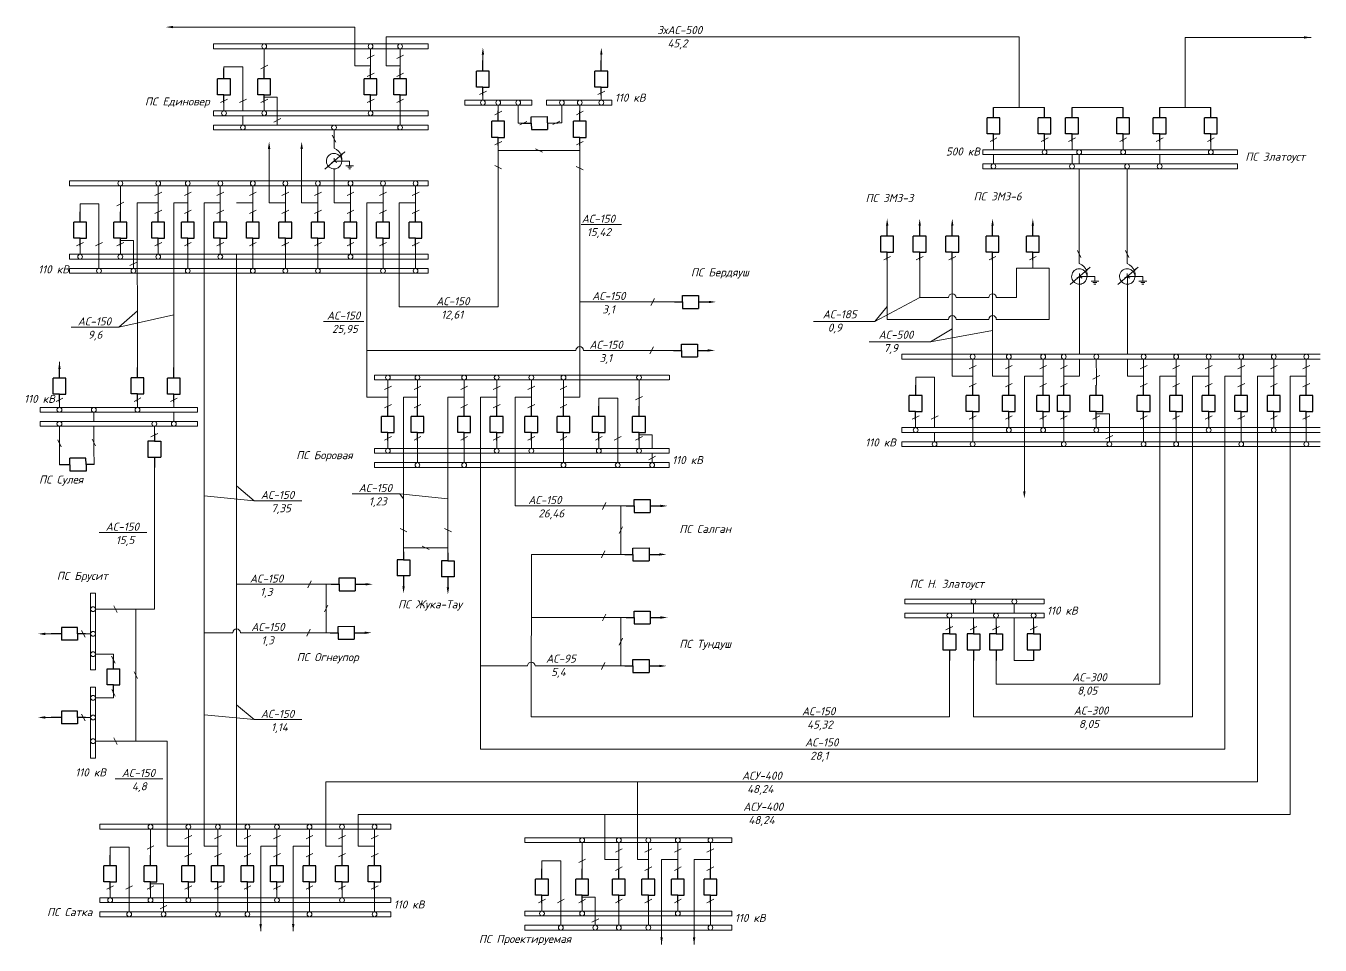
# Model space of a CAD drawing. Header units: millimetres. Extents: x 261 to 2717, y -1617 to -131.
# Drawn here: x 261 to 1070, y -1602 to -1028 of the extents above; entities that cross this region are included whole.
import ezdxf

# ---------------------------------------------------------------- set-up
doc = ezdxf.new("R2010")
doc.units = ezdxf.units.MM
doc.layers.add('СХЕМА1', color=7, linetype='Continuous')
for name, color, linetype, lineweight in [('текст', 6, 'Continuous', 30), ('тонкая', 7, 'Continuous', 20), ('штриховка', 2, 'Continuous', 20)]:
    doc.layers.add(name, color=color, linetype=linetype, lineweight=lineweight)
doc.styles.add('ГОСТ', font='isocpeui.ttf')

# ---------------------------------------------------------------- blocks, each defined once
blk = doc.blocks.new('Выключатель')
for p, q in [((0, 10), (0, 16.5)), ((-4, 0), (-4, 10)), ((-4, 10), (4, 10)), ((4, 0), (4, 10)), ((0, 0), (-4, 0)), ((0, 0), (4, 0)), ((0, -5), (0, 0))]:
    blk.add_line(p, q)

msp = doc.modelspace()

# ---------------------------------------------------------------- linework, layer by layer
at = {"lineweight": 15}
for p, q in [((467.01, -1028.42), (353.46, -1028.42)), ((467.01, -1052.61), (467.01, -1028.42)), ((486.48, -1052.61), (486.48, -1034.61)), ((486.48, -1034.61), (881.78, -1034.61)), ((881.78, -1078.55), (881.78, -1034.61)), ((512.83, -1041.95), (512.83, -1038.95)), ((985.62, -1078.55), (985.62, -1034.9)), ((985.62, -1034.9), (1064.19, -1034.9)), ((512.83, -1083.75), (512.83, -1080.75)), ((865.81, -1078.55), (897.76, -1078.55)), ((914.89, -1078.55), (946.84, -1078.55)), ((969.64, -1078.55), (1001.59, -1078.55)), ((512.83, -1092.59), (512.83, -1089.59)), ((453.97, -1095.21), (453.98, -1096.95)), ((556.51, -1203.1), (556.51, -1105.52)), ((556.51, -1105.52), (607.43, -1105.52)), ((607.43, -1159.06), (607.43, -1106.16)), ((452.34, -1113.1), (454.01, -1112.1)), ((454.01, -1112.1), (454, -1110.19)), ((454.01, -1112.13), (463.69, -1112.08)), ((454.01, -1112.1), (455.7, -1113.09)), ((461.29, -1114.99), (466.13, -1114.97)), ((463.69, -1112.08), (463.71, -1114.98)), ((462.5, -1115.95), (464.92, -1115.94)), ((463.11, -1116.92), (464.32, -1116.91)), ((607.43, -1259.44), (607.43, -1131.36)), ((608.33, -1151.8), (633.48, -1151.8)), ((880.25, -1197.4), (880.25, -1179.02)), ((880.25, -1179.02), (900.57, -1179.02)), ((900.57, -1210.95), (900.57, -1179.02)), ((919.42, -1174.32), (919.43, -1176.07)), ((949.36, -1174.32), (949.37, -1176.07)), ((917.8, -1185.15), (919.47, -1184.14)), ((919.47, -1184.14), (919.46, -1182.24)), ((919.47, -1184.17), (929.15, -1184.12)), ((919.47, -1184.14), (921.15, -1185.13)), ((919.52, -1184.17), (919.52, -1232.75)), ((926.74, -1187.04), (931.58, -1187.01)), ((927.96, -1188), (930.38, -1187.99)), ((929.15, -1184.12), (929.16, -1187.03)), ((947.74, -1185.15), (949.41, -1184.14)), ((949.41, -1184.14), (949.4, -1182.24)), ((949.41, -1184.17), (959.09, -1184.12)), ((949.41, -1184.14), (951.09, -1185.13)), ((949.46, -1184.17), (949.46, -1232.75)), ((956.69, -1187.04), (961.53, -1187.01)), ((957.9, -1188), (960.32, -1187.99)), ((959.09, -1184.12), (959.11, -1187.03)), ((928.57, -1188.97), (929.78, -1188.96)), ((958.51, -1188.97), (959.72, -1188.96)), ((494.71, -1203.1), (556.51, -1203.1)), ((607.43, -1200.1), (663.33, -1200.1)), ((791.7, -1212.24), (819.76, -1197.4)), ((791.7, -1212.24), (799.44, -1203.01)), ((837.72, -1197.4), (819.76, -1197.4)), ((862.89, -1197.4), (842.45, -1197.4)), ((880.25, -1197.4), (867.61, -1197.4)), ((319.57, -1215.84), (331.12, -1205.68)), ((319.57, -1215.84), (353.93, -1208.04)), ((447.29, -1212.38), (472.62, -1212.38)), ((791.7, -1212.24), (753.41, -1212.24)), ((837.72, -1210.95), (799.44, -1210.95)), ((862.89, -1210.95), (842.45, -1210.95)), ((900.57, -1210.95), (867.61, -1210.95)), ((289.76, -1215.84), (319.57, -1215.84)), ((826.56, -1225.01), (840.09, -1216.79)), ((826.56, -1225.01), (865.25, -1217.94)), ((826.56, -1225.01), (788.27, -1225.01)), ((474.41, -1230.36), (605.07, -1230.36)), ((609.79, -1230.36), (662.69, -1230.36)), ((919.52, -1235.75), (919.52, -1246.41)), ((949.46, -1235.75), (949.46, -1246.41)), ((885.13, -1246.41), (885.13, -1318.39)), ((969.76, -1246.41), (969.76, -1438.82)), ((990.08, -1246.41), (990.08, -1459.14)), ((1010.41, -1246.41), (1010.41, -1479.47)), ((1030.73, -1246.41), (1030.73, -1499.79)), ((1051.06, -1246.41), (1051.06, -1520.12)), ((404.13, -1324.21), (393.09, -1314.86)), ((404.13, -1324.21), (372.76, -1321.11)), ((404.13, -1324.21), (433.93, -1324.21)), ((465.22, -1319.88), (495.02, -1319.88)), ((495.02, -1319.88), (497.37, -1323.01)), ((495.02, -1319.88), (525.07, -1323.08)), ((567.03, -1327.48), (633.08, -1327.48)), ((633.08, -1327.48), (633.08, -1357.74)), ((307.2, -1344.08), (337, -1344.08)), ((525.07, -1353.55), (497.37, -1353.55)), ((577.19, -1357.74), (632.44, -1357.74)), ((393.08, -1376.4), (448.98, -1376.4)), ((448.98, -1376.4), (448.98, -1406.66)), ((878.85, -1394.43), (878.85, -1388.59)), ((330.13, -1474.37), (330.13, -1391.94)), ((577.18, -1397.15), (633.08, -1397.15)), ((633.08, -1397.15), (633.08, -1427.41)), ((878.85, -1423.93), (878.85, -1397.43)), ((372.76, -1406.66), (390.72, -1406.66)), ((395.45, -1406.66), (448.34, -1406.66)), ((545.39, -1427.41), (574.82, -1427.41)), ((579.55, -1427.41), (632.44, -1427.41)), ((838.28, -1459.14), (838.29, -1423.93)), ((853.32, -1423.93), (853.32, -1459.14)), ((867.43, -1423.93), (867.43, -1438.82)), ((890.89, -1423.93), (878.85, -1423.93)), ((867.43, -1438.82), (969.76, -1438.82)), ((404.13, -1460.94), (393.09, -1451.59)), ((404.13, -1460.94), (372.76, -1457.83)), ((404.13, -1460.94), (433.93, -1460.94)), ((577.18, -1459.14), (838.28, -1459.14)), ((853.32, -1459.14), (990.08, -1459.14)), ((545.38, -1479.47), (1010.41, -1479.47)), ((317.25, -1497.86), (347.05, -1497.86)), ((448.79, -1499.79), (1030.73, -1499.79)), ((448.79, -1520.12), (448.79, -1520.12)), ((469.11, -1520.12), (1051.06, -1520.12))]:
    msp.add_line(p, q, dxfattribs=at)
at = {"color": 18, "lineweight": 15, "true_color": 0x000000}
for p, q in [((453.98, -1104.02), (453.96, -1092.59)), ((919.36, -1113.9), (919.35, -1108.05)), ((919.42, -1174.32), (919.36, -1116.9)), ((949.36, -1174.32), (949.29, -1116.9)), ((368.66, -1265.9), (270.39, -1265.9)), ((270.39, -1265.9), (270.4, -1268.96)), ((368.67, -1268.96), (270.4, -1268.96)), ((275.3, -1268.9), (275.3, -1268.94)), ((303.98, -1274.64), (303.96, -1268.96)), ((368.66, -1265.9), (368.67, -1268.96)), ((368.7, -1274.64), (270.44, -1274.64)), ((270.44, -1274.64), (270.45, -1277.7)), ((281.53, -1274.64), (281.53, -1274.58)), ((368.7, -1274.64), (368.71, -1277.7)), ((368.71, -1277.7), (270.45, -1277.7)), ((282.51, -1292.2), (282.46, -1277.7)), ((304.01, -1292.08), (303.95, -1277.7)), ((282.51, -1292.2), (282.56, -1301.75)), ((304.01, -1292.08), (304.06, -1301.64))]:
    msp.add_line(p, q, dxfattribs=at)
at = {"lineweight": 15}
for centre, radius in [((410.37, -1040.45), 1.5), ((476.79, -1040.45), 1.5), ((495.22, -1040.45), 1.5), ((385.22, -1082.25), 1.5), ((410.37, -1082.25), 1.5), ((476.78, -1082.25), 1.5), ((397.04, -1091.09), 1.5), ((453.96, -1091.09), 1.5), ((495.22, -1091.09), 1.5), ((897.75, -1106.55), 1.5), ((919.35, -1106.55), 1.5), ((946.84, -1106.55), 1.5), ((1001.59, -1106.55), 1.5), ((865.8, -1115.4), 1.5), ((914.89, -1115.4), 1.5), ((949.29, -1115.4), 1.5), ((969.64, -1115.4), 1.5), ((320.49, -1126), 1.5), ((344.16, -1126), 1.5), ((362.6, -1126), 1.5), ((382.93, -1126), 1.5), ((403.25, -1126), 1.5), ((423.57, -1126), 1.5), ((443.9, -1126), 1.5), ((464.22, -1126), 1.5), ((484.55, -1126), 1.5), ((504.87, -1126), 1.5), ((295.34, -1171.83), 1.5), ((320.49, -1171.83), 1.5), ((344.16, -1171.83), 1.5), ((382.92, -1171.83), 1.5), ((464.22, -1171.83), 1.5), ((307.15, -1180.67), 1.5), ((328.65, -1180.67), 1.5), ((362.6, -1180.67), 1.5), ((403.25, -1180.67), 1.5), ((423.57, -1180.67), 1.5), ((443.9, -1180.67), 1.5), ((484.55, -1180.67), 1.5), ((504.87, -1180.67), 1.5), ((852.85, -1234.25), 1.5), ((875.41, -1234.25), 1.5), ((896.86, -1234.25), 1.5), ((909.72, -1234.25), 1.5), ((930.06, -1234.25), 1.5), ((959.6, -1234.25), 1.5), ((979.92, -1234.25), 1.5), ((1000.24, -1234.25), 1.5), ((1020.57, -1234.25), 1.5), ((1040.89, -1234.25), 1.5), ((1061.22, -1234.25), 1.5), ((487.61, -1247.27), 1.5), ((506.05, -1247.27), 1.5), ((535.24, -1247.27), 1.5), ((555.56, -1247.27), 1.5), ((577.19, -1247.27), 1.5), ((597.26, -1247.27), 1.5), ((644.47, -1247.27), 1.5), ((282.45, -1267.43), 1.53), ((303.95, -1267.43), 1.53), ((331.2, -1267.43), 1.53), ((282.45, -1276.17), 1.53), ((341.74, -1276.17), 1.53), ((353.93, -1276.17), 1.53), ((817.23, -1280.07), 1.5), ((875.41, -1280.07), 1.5), ((896.86, -1280.07), 1.5), ((930.06, -1280.07), 1.5), ((1000.24, -1280.07), 1.5), ((1040.89, -1280.07), 1.5), ((487.61, -1293.1), 1.5), ((555.56, -1293.1), 1.5), ((577.19, -1293.1), 1.5), ((619.32, -1293.1), 1.5), ((644.47, -1293.1), 1.5), ((829.04, -1288.92), 1.5), ((852.85, -1288.92), 1.5), ((909.72, -1288.92), 1.5), ((938.23, -1288.92), 1.5), ((959.59, -1288.92), 1.5), ((979.92, -1288.92), 1.5), ((1020.57, -1288.92), 1.5), ((1061.22, -1288.92), 1.5), ((506.05, -1301.94), 1.5), ((535.24, -1301.94), 1.5), ((597.26, -1301.94), 1.5), ((631.13, -1301.94), 1.5), ((652.63, -1301.94), 1.5), ((853.32, -1387.09), 1.5), ((878.85, -1387.09), 1.5), ((303.44, -1391.94), 1.5), ((838.3, -1395.93), 1.5), ((867.44, -1395.93), 1.5), ((890.89, -1395.93), 1.5), ((303.44, -1407.37), 1.5), ((303.44, -1420.05), 1.5), ((303.44, -1447.33), 1.5), ((303.44, -1459.57), 1.5), ((303.44, -1474.37), 1.5), ((339.31, -1527.81), 1.5), ((362.99, -1527.81), 1.5), ((381.43, -1527.81), 1.5), ((399.87, -1527.81), 1.5), ((418.3, -1527.81), 1.5), ((438.63, -1527.81), 1.5), ((458.95, -1527.81), 1.5), ((479.28, -1527.81), 1.5), ((608.96, -1536.18), 1.5), ((631.83, -1536.18), 1.5), ((650.27, -1536.18), 1.5), ((668.7, -1536.18), 1.5), ((689.03, -1536.18), 1.5), ((314.16, -1573.64), 1.5), ((339.31, -1573.64), 1.5), ((362.99, -1573.64), 1.5), ((418.3, -1573.64), 1.5), ((458.95, -1573.64), 1.5), ((325.98, -1582.48), 1.5), ((347.48, -1582.48), 1.5), ((381.43, -1582.48), 1.5), ((399.86, -1582.48), 1.5), ((438.63, -1582.48), 1.5), ((479.27, -1582.48), 1.5), ((583.81, -1582.01), 1.5), ((608.96, -1582.01), 1.5), ((668.7, -1582.01), 1.5), ((595.62, -1590.85), 1.5), ((617.12, -1590.85), 1.5), ((631.83, -1590.85), 1.5), ((650.27, -1590.85), 1.5), ((689.03, -1590.85), 1.5)]:
    msp.add_circle(centre, radius, dxfattribs=at)
at = {"color": 18, "lineweight": 15, "true_color": 0x000000}
for centre in [(546.94, -1075.61), (556.51, -1075.61), (569.02, -1075.61), (596.29, -1075.61), (607.44, -1075.61), (620.9, -1075.61)]:
    msp.add_circle(centre, 1.5, dxfattribs=at)
at = {"lineweight": 15}
for centre, radius, start, end in [((454.01, -1112.13), 4.84, 0.30044, 322.57596), ((451.23, -1111.19), 7.68, 329.68007, 69.04534), ((919.47, -1184.17), 4.84, 0.30044, 322.57596), ((916.68, -1183.24), 7.68, 329.68007, 69.04534), ((949.41, -1184.17), 4.84, 0.30044, 322.57596), ((946.63, -1183.24), 7.68, 329.68007, 69.04534), ((840.09, -1197.4), 2.36, 0, 180), ((865.25, -1197.4), 2.36, 0, 180), ((840.09, -1210.95), 2.36, 0, 180), ((865.25, -1210.95), 2.36, 0, 180), ((607.43, -1230.36), 2.36, 0, 180), ((393.09, -1406.66), 2.36, 0, 180), ((577.18, -1427.41), 2.36, 0, 180)]:
    msp.add_arc(centre, radius, start, end, dxfattribs=at)
at = {"layer": 'СХЕМА1', "lineweight": 15}
for p, q in [((478.94, -1045.87), (474.66, -1048.02)), ((497.38, -1045.87), (493.09, -1048.02)), ((412.52, -1052.29), (408.24, -1054.43)), ((478.94, -1057.2), (474.65, -1059.34)), ((497.38, -1057.2), (493.09, -1059.34)), ((387.38, -1073.35), (383.09, -1075.49)), ((399.19, -1073.35), (394.9, -1075.49)), ((412.53, -1073.35), (408.24, -1075.49)), ((478.94, -1073.35), (474.65, -1075.49)), ((497.38, -1073.35), (493.09, -1075.49)), ((549.09, -1068.47), (544.81, -1070.62)), ((623.05, -1068.47), (618.77, -1070.62)), ((558.67, -1081.03), (554.38, -1083.17)), ((609.59, -1081.03), (605.31, -1083.17)), ((420.69, -1085.59), (416.4, -1087.74)), ((574.33, -1087.34), (570.04, -1089.48)), ((594.95, -1087.22), (590.67, -1089.36)), ((867.96, -1097.65), (863.67, -1099.8)), ((899.91, -1097.65), (895.62, -1099.8)), ((917.04, -1097.65), (912.76, -1099.8)), ((948.99, -1097.65), (944.71, -1099.8)), ((971.79, -1097.65), (967.51, -1099.8)), ((1003.74, -1097.65), (999.46, -1099.8)), ((558.66, -1099.89), (554.38, -1102.03)), ((579.81, -1104.44), (584.1, -1106.58)), ((609.59, -1099.89), (605.3, -1102.03)), ((554.35, -1114.81), (558.64, -1116.95)), ((605.28, -1115.45), (609.56, -1117.6)), ((346.32, -1131.43), (342.03, -1133.57)), ((364.76, -1131.43), (360.47, -1133.57)), ((385.08, -1131.43), (380.8, -1133.57)), ((405.41, -1131.43), (401.12, -1133.57)), ((425.73, -1131.43), (421.44, -1133.57)), ((446.05, -1131.43), (441.77, -1133.57)), ((466.38, -1131.43), (462.09, -1133.57)), ((486.7, -1131.43), (482.42, -1133.57)), ((507.03, -1131.43), (502.74, -1133.57)), ((322.64, -1137.84), (318.35, -1139.98)), ((346.32, -1142.75), (342.03, -1144.89)), ((364.76, -1142.75), (360.47, -1144.89)), ((385.08, -1142.75), (380.79, -1144.89)), ((405.4, -1142.75), (401.12, -1144.89)), ((425.73, -1142.75), (421.44, -1144.89)), ((446.05, -1142.75), (441.77, -1144.89)), ((466.38, -1142.75), (462.09, -1144.89)), ((486.7, -1142.75), (482.42, -1144.89)), ((507.03, -1142.75), (502.74, -1144.89)), ((297.49, -1162.93), (293.21, -1165.07)), ((309.3, -1162.93), (305.01, -1165.07)), ((322.64, -1162.93), (318.36, -1165.07)), ((346.32, -1162.93), (342.03, -1165.07)), ((364.76, -1162.93), (360.47, -1165.07)), ((385.08, -1162.93), (380.79, -1165.07)), ((405.4, -1162.93), (401.12, -1165.07)), ((425.73, -1162.93), (421.44, -1165.07)), ((446.05, -1162.93), (441.77, -1165.07)), ((466.38, -1162.93), (462.09, -1165.07)), ((486.7, -1162.93), (482.42, -1165.07)), ((507.03, -1162.93), (502.74, -1165.07)), ((801.59, -1171.62), (797.31, -1173.76)), ((821.92, -1171.62), (817.63, -1173.76)), ((842.24, -1171.62), (837.96, -1173.76)), ((867.4, -1171.62), (863.12, -1173.76)), ((892.57, -1171.62), (888.28, -1173.76)), ((330.8, -1175.17), (326.52, -1177.32)), ((654.04, -1197.94), (651.9, -1202.23)), ((653.4, -1228.2), (651.25, -1232.49)), ((855.01, -1239.67), (850.72, -1241.82)), ((877.56, -1239.67), (873.28, -1241.82)), ((899.01, -1239.67), (894.73, -1241.82)), ((911.88, -1239.67), (907.59, -1241.82)), ((961.75, -1239.67), (957.47, -1241.82)), ((982.08, -1239.67), (977.79, -1241.82)), ((1002.4, -1239.67), (998.11, -1241.82)), ((1022.72, -1239.67), (1018.44, -1241.82)), ((1043.05, -1239.67), (1038.76, -1241.82)), ((1063.37, -1239.67), (1059.09, -1241.82)), ((489.77, -1252.7), (485.48, -1254.84)), ((508.2, -1252.7), (503.92, -1254.84)), ((537.39, -1252.7), (533.11, -1254.84)), ((557.72, -1252.7), (553.43, -1254.84)), ((579.34, -1252.7), (575.06, -1254.84)), ((599.42, -1252.7), (595.13, -1254.84)), ((855.01, -1251), (850.72, -1253.14)), ((877.56, -1251), (873.28, -1253.14)), ((899.01, -1251), (894.73, -1253.14)), ((911.88, -1251), (907.59, -1253.14)), ((932.22, -1246.08), (927.93, -1248.23)), ((961.75, -1251), (957.47, -1253.14)), ((982.08, -1251), (977.79, -1253.14)), ((1002.4, -1251), (998.11, -1253.14)), ((1022.72, -1251), (1018.44, -1253.14)), ((1043.05, -1251), (1038.76, -1253.14)), ((1063.37, -1251), (1059.09, -1253.14)), ((284.61, -1260.21), (280.33, -1262.35)), ((333.35, -1260.04), (329.07, -1262.18)), ((356.08, -1260.21), (351.8, -1262.35)), ((646.62, -1259.11), (642.33, -1261.25)), ((489.77, -1264.02), (485.48, -1266.16)), ((508.2, -1264.02), (503.92, -1266.16)), ((537.39, -1264.02), (533.11, -1266.16)), ((557.72, -1264.02), (553.43, -1266.16)), ((579.34, -1264.02), (575.06, -1266.16)), ((599.42, -1264.02), (595.13, -1266.16)), ((819.38, -1271.17), (815.1, -1273.32)), ((831.19, -1271.17), (826.91, -1273.32)), ((855.01, -1271.17), (850.72, -1273.32)), ((877.56, -1271.17), (873.28, -1273.32)), ((899.01, -1271.17), (894.73, -1273.32)), ((911.88, -1271.17), (907.59, -1273.32)), ((932.22, -1271.17), (927.93, -1273.32)), ((961.75, -1271.17), (957.46, -1273.32)), ((982.07, -1271.17), (977.79, -1273.32)), ((1002.4, -1271.17), (998.11, -1273.32)), ((1022.72, -1271.17), (1018.44, -1273.32)), ((1043.05, -1271.17), (1038.76, -1273.32)), ((1063.37, -1271.17), (1059.09, -1273.32)), ((339.59, -1284.34), (343.87, -1282.2)), ((489.77, -1284.2), (485.48, -1286.34)), ((508.2, -1284.2), (503.92, -1286.34)), ((537.39, -1284.2), (533.11, -1286.34)), ((557.72, -1284.2), (553.43, -1286.34)), ((579.34, -1284.2), (575.06, -1286.34)), ((599.42, -1284.2), (595.13, -1286.34)), ((621.47, -1284.2), (617.19, -1286.34)), ((633.28, -1284.2), (629, -1286.34)), ((646.62, -1284.2), (642.34, -1286.34)), ((940.38, -1283.42), (936.1, -1285.56)), ((654.78, -1296.44), (650.5, -1298.58)), ((623.79, -1325.33), (621.65, -1329.61)), ((499.52, -1343.62), (495.24, -1341.48)), ((527.23, -1343.62), (522.94, -1341.48)), ((634.16, -1340.46), (632.02, -1344.74)), ((513.38, -1354.63), (509.09, -1352.49)), ((623.15, -1355.59), (621.01, -1359.87)), ((439.69, -1374.24), (437.55, -1378.53)), ((316.46, -1389.78), (318.6, -1394.07)), ((450.06, -1389.37), (447.92, -1393.66)), ((623.79, -1395), (621.65, -1399.28)), ((296.31, -1405.21), (298.45, -1409.5)), ((439.05, -1404.5), (436.91, -1408.79)), ((836.14, -1404.83), (840.43, -1402.69)), ((851.17, -1404.83), (855.45, -1402.69)), ((865.28, -1404.83), (869.57, -1402.69)), ((888.74, -1404.83), (893.02, -1402.69)), ((634.16, -1410.13), (632.02, -1414.41)), ((315.05, -1421.39), (317.2, -1425.68)), ((623.15, -1425.26), (621.01, -1429.54)), ((329.05, -1431), (331.19, -1435.28)), ((315.18, -1442.02), (317.32, -1446.3)), ((296.31, -1457.41), (298.45, -1461.7)), ((316.46, -1472.21), (318.6, -1476.5)), ((365.15, -1533.24), (360.86, -1535.38)), ((383.58, -1533.24), (379.3, -1535.38)), ((402.02, -1533.24), (397.74, -1535.38)), ((420.46, -1533.24), (416.17, -1535.38)), ((440.78, -1533.24), (436.5, -1535.38)), ((461.11, -1533.24), (456.82, -1535.38)), ((481.43, -1533.24), (477.15, -1535.38)), ((341.47, -1539.65), (337.18, -1541.79)), ((633.99, -1541.61), (629.7, -1543.75)), ((652.42, -1541.61), (648.14, -1543.75)), ((670.86, -1541.61), (666.57, -1543.75)), ((691.18, -1541.61), (686.9, -1543.75)), ((365.15, -1544.56), (360.86, -1546.71)), ((383.58, -1544.56), (379.3, -1546.71)), ((402.02, -1544.56), (397.74, -1546.71)), ((420.46, -1544.56), (416.17, -1546.71)), ((440.78, -1544.56), (436.5, -1546.71)), ((461.11, -1544.56), (456.82, -1546.71)), ((481.43, -1544.56), (477.15, -1546.71)), ((611.11, -1548.02), (606.82, -1550.16)), ((633.99, -1552.93), (629.7, -1555.08)), ((652.42, -1552.93), (648.14, -1555.08)), ((670.86, -1552.93), (666.57, -1555.08)), ((691.18, -1552.93), (686.9, -1555.08)), ((316.32, -1564.74), (312.03, -1566.88)), ((328.13, -1564.74), (323.84, -1566.88)), ((341.47, -1564.74), (337.18, -1566.88)), ((365.15, -1564.74), (360.86, -1566.88)), ((383.58, -1564.74), (379.3, -1566.88)), ((402.02, -1564.74), (397.73, -1566.88)), ((420.46, -1564.74), (416.17, -1566.88)), ((440.78, -1564.74), (436.5, -1566.88)), ((461.11, -1564.74), (456.82, -1566.88)), ((481.43, -1564.74), (477.15, -1566.88)), ((585.96, -1573.11), (581.68, -1575.25)), ((597.77, -1573.11), (593.48, -1575.25)), ((611.11, -1573.11), (606.83, -1575.25)), ((633.98, -1573.11), (629.7, -1575.25)), ((652.42, -1573.11), (648.14, -1575.25)), ((670.86, -1573.11), (666.57, -1575.25)), ((691.18, -1573.11), (686.9, -1575.25)), ((349.63, -1576.98), (345.35, -1579.13)), ((619.27, -1585.35), (614.99, -1587.5))]:
    msp.add_line(p, q, dxfattribs=at)
at = {"layer": 'СХЕМА1', "color": 18, "lineweight": 15, "true_color": 0x000000}
for p, q in [((455.02, -1100.21), (452.88, -1095.92)), ((920.47, -1172.25), (918.33, -1167.97)), ((950.42, -1172.25), (948.28, -1167.97)), ((281.41, -1286.19), (283.56, -1290.48)), ((302.91, -1285.71), (305.05, -1289.99))]:
    msp.add_line(p, q, dxfattribs=at)
at = {"layer": 'СХЕМА1', "lineweight": 15}
for points in [[(353.46, -1027.67), (353.46, -1029.16), (348.99, -1028.42)], [(1059.72, -1035.64), (1059.72, -1034.15), (1064.19, -1034.9)], [(547.69, -1045.71), (546.2, -1045.71), (546.95, -1041.24)], [(621.65, -1045.71), (620.16, -1045.71), (620.9, -1041.24)], [(414.14, -1104.47), (412.66, -1104.47), (413.4, -1100.01)], [(434.48, -1104.47), (432.99, -1104.47), (433.74, -1100.01)], [(800.19, -1152.51), (798.7, -1152.51), (799.44, -1148.05)], [(820.51, -1152.51), (819.02, -1152.51), (819.77, -1148.05)], [(840.84, -1152.51), (839.35, -1152.51), (840.09, -1148.05)], [(866, -1152.51), (864.51, -1152.51), (865.26, -1148.05)], [(891.16, -1152.51), (889.67, -1152.51), (890.42, -1148.05)], [(688.06, -1200.83), (688.06, -1199.35), (692.53, -1200.09)], [(687.42, -1231.09), (687.42, -1229.61), (691.89, -1230.35)], [(283.21, -1241.9), (281.72, -1241.9), (282.46, -1237.44)], [(884.38, -1318.39), (885.87, -1318.39), (885.13, -1322.85)], [(657.82, -1328.22), (657.82, -1326.73), (662.28, -1327.48)], [(657.17, -1358.48), (657.17, -1356.99), (661.64, -1357.74)], [(473.72, -1377.14), (473.72, -1375.65), (478.18, -1376.39)], [(496.63, -1377.65), (498.12, -1377.65), (497.38, -1382.11)], [(524.34, -1378.29), (525.82, -1378.29), (525.08, -1382.75)], [(657.82, -1397.89), (657.82, -1396.4), (662.28, -1397.15)], [(473.08, -1407.4), (473.08, -1405.91), (477.54, -1406.65)], [(273.54, -1406.62), (273.54, -1408.11), (269.08, -1407.36)], [(657.17, -1428.15), (657.17, -1426.66), (661.64, -1427.4)], [(273.54, -1458.82), (273.54, -1460.3), (269.08, -1459.56)], [(407.39, -1588.59), (408.88, -1588.59), (408.14, -1593.05)], [(427.72, -1588.59), (429.21, -1588.59), (428.46, -1593.05)], [(657.8, -1596.96), (659.28, -1596.96), (658.54, -1601.42)], [(678.12, -1596.96), (679.61, -1596.96), (678.86, -1601.42)]]:
    msp.add_solid(points, dxfattribs=at)
at = {"layer": 'тонкая', "color": 18, "lineweight": 15, "true_color": 0x000000}
for p, q in [((448.19, -1117.17), (460.72, -1106.25)), ((913.65, -1189.22), (926.17, -1178.3)), ((943.59, -1189.22), (956.12, -1178.3))]:
    msp.add_line(p, q, dxfattribs=at)
for points in [[(458.02, -1107.81), (458.81, -1108.71), (461.11, -1105.91)], [(923.48, -1179.86), (924.26, -1180.75), (926.56, -1177.96)], [(953.42, -1179.86), (954.21, -1180.75), (956.51, -1177.96)]]:
    msp.add_solid(points, dxfattribs=at)
at = {"layer": 'штриховка', "color": 0, "lineweight": 15}
for p, q in [((512.83, -1038.95), (378.68, -1038.95)), ((378.68, -1038.95), (378.68, -1041.95)), ((512.83, -1041.95), (378.68, -1041.95)), ((410.38, -1053.27), (410.37, -1041.95)), ((476.79, -1053.27), (476.79, -1041.95)), ((495.23, -1053.27), (495.22, -1041.95)), ((546.95, -1049.37), (546.95, -1045.71)), ((620.9, -1049.37), (620.9, -1045.71)), ((385.23, -1058.28), (385.23, -1053.27)), ((397.04, -1053.27), (385.23, -1053.27)), ((397.04, -1080.75), (397.04, -1053.27)), ((410.38, -1058.28), (410.38, -1053.27)), ((476.79, -1052.61), (467.01, -1052.61)), ((476.79, -1058.28), (476.79, -1053.27)), ((495.23, -1052.61), (486.48, -1052.61)), ((495.23, -1058.28), (495.23, -1053.27)), ((418.54, -1072.14), (410.37, -1072.14)), ((418.53, -1080.75), (418.54, -1072.14)), ((546.94, -1070.87), (546.94, -1074.11)), ((620.9, -1070.87), (620.9, -1074.11)), ((378.68, -1080.75), (378.68, -1083.75)), ((512.83, -1080.75), (378.68, -1080.75)), ((385.22, -1080.75), (385.22, -1075.75)), ((410.37, -1080.75), (410.37, -1075.75)), ((418.53, -1089.59), (418.53, -1080.75)), ((476.78, -1080.75), (476.78, -1075.75)), ((495.22, -1080.75), (495.22, -1075.75)), ((495.22, -1089.59), (495.22, -1080.75)), ((556.51, -1080.78), (556.51, -1077.11)), ((569.02, -1077.11), (569.02, -1088.31)), ((596.29, -1077.11), (596.29, -1088.31)), ((607.44, -1080.78), (607.44, -1077.11)), ((512.83, -1083.75), (378.68, -1083.75)), ((378.68, -1089.59), (378.68, -1092.59)), ((512.83, -1089.59), (378.68, -1089.59)), ((397.04, -1089.59), (397.04, -1083.75)), ((569.02, -1088.31), (569.02, -1088.42)), ((572.18, -1088.42), (569.02, -1088.42)), ((596.29, -1088.31), (593.67, -1088.31)), ((512.83, -1092.59), (378.68, -1092.59)), ((413.39, -1104.47), (413.41, -1138.17)), ((433.74, -1138.17), (433.74, -1104.47)), ((556.51, -1102.28), (556.51, -1105.52)), ((607.43, -1102.28), (607.43, -1106.16)), ((859.26, -1105.05), (859.26, -1108.05)), ((1018.32, -1105.05), (859.26, -1105.05)), ((865.8, -1100.05), (865.8, -1105.05)), ((897.75, -1105.05), (897.75, -1100.05)), ((914.89, -1100.05), (914.89, -1105.05)), ((946.84, -1105.05), (946.84, -1100.05)), ((969.64, -1100.05), (969.64, -1105.05)), ((1001.59, -1105.05), (1001.59, -1100.05)), ((1018.32, -1105.05), (1018.32, -1108.05)), ((1018.32, -1108.05), (859.26, -1108.05)), ((859.26, -1113.9), (859.26, -1116.9)), ((1018.32, -1113.9), (859.26, -1113.9)), ((865.8, -1108.05), (865.8, -1113.9)), ((914.89, -1108.05), (914.89, -1113.9)), ((969.64, -1108.05), (969.64, -1113.9)), ((1018.32, -1113.9), (1018.32, -1116.9)), ((454.06, -1138.17), (454.06, -1116.97)), ((1018.32, -1116.9), (859.26, -1116.9)), ((512.83, -1124.5), (288.8, -1124.5)), ((288.8, -1124.5), (288.8, -1127.5)), ((512.83, -1127.5), (288.8, -1127.5)), ((320.49, -1138.83), (320.49, -1127.5)), ((344.17, -1138.83), (344.16, -1127.5)), ((362.61, -1138.83), (362.6, -1127.5)), ((382.93, -1138.83), (382.93, -1127.5)), ((403.26, -1138.83), (403.25, -1127.5)), ((423.58, -1138.83), (423.57, -1127.5)), ((443.9, -1138.83), (443.9, -1127.5)), ((464.23, -1138.83), (464.22, -1127.5)), ((484.55, -1138.83), (484.55, -1127.5)), ((504.88, -1138.83), (504.87, -1127.5)), ((512.83, -1124.5), (512.83, -1127.5)), ((295.34, -1143.83), (295.34, -1138.83)), ((307.15, -1138.83), (295.34, -1138.83)), ((307.15, -1179.17), (307.15, -1138.83)), ((320.49, -1143.83), (320.49, -1138.83)), ((344.17, -1138.17), (330.97, -1138.17)), ((330.97, -1138.17), (331.2, -1240.93)), ((344.17, -1143.83), (344.17, -1138.83)), ((362.61, -1138.17), (353.93, -1138.17)), ((353.93, -1138.17), (353.93, -1241.1)), ((362.61, -1143.83), (362.61, -1138.83)), ((372.77, -1138.17), (372.76, -1516.26)), ((382.93, -1138.17), (372.77, -1138.17)), ((382.93, -1143.83), (382.93, -1138.83)), ((403.25, -1138.17), (393.09, -1138.17)), ((403.25, -1143.83), (403.26, -1138.83)), ((423.58, -1138.17), (413.41, -1138.17)), ((423.58, -1143.83), (423.58, -1138.83)), ((443.9, -1138.17), (433.74, -1138.17)), ((443.9, -1143.83), (443.9, -1138.83)), ((464.23, -1138.17), (454.06, -1138.17)), ((464.23, -1143.83), (464.23, -1138.83)), ((474.39, -1138.17), (474.38, -1206.21)), ((484.55, -1138.17), (474.39, -1138.17)), ((484.55, -1143.83), (484.55, -1138.83)), ((504.88, -1138.17), (494.71, -1138.17)), ((494.71, -1138.17), (494.71, -1203.1)), ((504.88, -1143.83), (504.88, -1138.83)), ((328.65, -1161.72), (320.49, -1161.72)), ((328.65, -1170.33), (328.65, -1161.72)), ((288.79, -1170.33), (288.79, -1173.33)), ((512.83, -1170.33), (288.8, -1170.33)), ((295.34, -1170.33), (295.34, -1165.33)), ((320.49, -1170.33), (320.49, -1165.33)), ((328.65, -1179.17), (328.65, -1170.33)), ((344.16, -1170.33), (344.16, -1165.33)), ((362.6, -1170.33), (362.6, -1165.33)), ((362.6, -1179.17), (362.6, -1170.33)), ((382.92, -1170.33), (382.92, -1165.33)), ((393.09, -1170.19), (393.09, -1539.98)), ((403.25, -1170.33), (403.25, -1165.33)), ((403.25, -1179.17), (403.25, -1170.33)), ((423.57, -1179.17), (423.57, -1165.33)), ((443.9, -1170.33), (443.9, -1165.33)), ((443.9, -1179.17), (443.9, -1170.33)), ((464.22, -1170.33), (464.22, -1165.33)), ((484.55, -1170.33), (484.55, -1165.33)), ((484.55, -1179.17), (484.55, -1170.33)), ((504.87, -1170.33), (504.87, -1165.33)), ((504.87, -1179.17), (504.87, -1170.33)), ((512.83, -1170.33), (512.83, -1173.33)), ((288.79, -1179.17), (288.79, -1182.17)), ((512.83, -1179.17), (288.79, -1179.17)), ((512.83, -1173.33), (288.8, -1173.33)), ((474.38, -1178.52), (474.42, -1259.44)), ((512.83, -1179.17), (512.83, -1182.17)), ((799.44, -1210.95), (799.44, -1174.01)), ((819.76, -1197.4), (819.76, -1174.01)), ((840.09, -1246.41), (840.09, -1174.01)), ((865.25, -1179.02), (865.25, -1174.01)), ((865.25, -1246.41), (865.25, -1174.01)), ((890.41, -1179.02), (890.41, -1174.01)), ((512.83, -1182.17), (288.79, -1182.17)), ((666.57, -1200.1), (663.33, -1200.1)), ((665.92, -1230.36), (662.69, -1230.36)), ((1069.84, -1232.75), (808.67, -1232.75)), ((808.67, -1232.75), (808.67, -1235.75)), ((1069.84, -1235.75), (808.67, -1235.75)), ((852.86, -1247.07), (852.85, -1235.75)), ((875.41, -1247.07), (875.41, -1235.75)), ((896.86, -1247.07), (896.86, -1235.75)), ((909.73, -1247.07), (909.72, -1235.75)), ((930.07, -1247.07), (930.06, -1235.75)), ((959.6, -1247.07), (959.6, -1235.75)), ((979.93, -1247.07), (979.92, -1235.75)), ((1000.25, -1247.07), (1000.24, -1235.75)), ((1020.57, -1247.07), (1020.57, -1235.75)), ((1040.9, -1247.07), (1040.89, -1235.75)), ((1061.22, -1247.07), (1061.22, -1235.75)), ((282.46, -1241.1), (282.46, -1237.44)), ((663.36, -1245.77), (479.33, -1245.77)), ((479.33, -1245.77), (479.33, -1248.77)), ((663.36, -1248.77), (479.33, -1248.77)), ((487.62, -1260.1), (487.61, -1248.77)), ((506.05, -1260.1), (506.05, -1248.77)), ((535.24, -1260.1), (535.24, -1248.77)), ((555.57, -1260.1), (555.56, -1248.77)), ((577.19, -1260.1), (577.19, -1248.77)), ((597.27, -1260.1), (597.26, -1248.77)), ((644.47, -1260.1), (644.47, -1248.77)), ((663.5, -1245.77), (663.49, -1248.77)), ((817.24, -1252.07), (817.24, -1247.07)), ((829.04, -1247.07), (817.24, -1247.07)), ((829.04, -1278.57), (829.04, -1247.07)), ((852.86, -1246.41), (840.09, -1246.41)), ((852.86, -1252.07), (852.86, -1247.07)), ((875.41, -1246.41), (865.25, -1246.41)), ((875.41, -1252.07), (875.41, -1247.07)), ((896.86, -1246.41), (885.13, -1246.41)), ((896.86, -1252.07), (896.86, -1247.07)), ((909.73, -1246.41), (919.52, -1246.41)), ((909.73, -1252.07), (909.73, -1247.07)), ((930.07, -1252.07), (930.07, -1247.07)), ((959.6, -1246.41), (949.46, -1246.41)), ((959.6, -1252.07), (959.6, -1247.07)), ((979.93, -1246.41), (969.76, -1246.41)), ((979.93, -1252.07), (979.93, -1247.07)), ((1000.25, -1246.41), (990.08, -1246.41)), ((1000.25, -1252.07), (1000.25, -1247.07)), ((1020.57, -1246.41), (1010.41, -1246.41)), ((1020.57, -1252.07), (1020.57, -1247.07)), ((1040.9, -1246.41), (1030.73, -1246.41)), ((1040.9, -1252.07), (1040.9, -1247.07)), ((1061.22, -1246.41), (1051.06, -1246.41)), ((1061.22, -1252.07), (1061.22, -1247.07)), ((487.62, -1259.44), (474.42, -1259.44)), ((487.62, -1265.1), (487.62, -1260.1)), ((497.38, -1259.44), (497.37, -1356.15)), ((506.05, -1259.44), (497.38, -1259.44)), ((506.05, -1265.1), (506.05, -1260.1)), ((525.08, -1259.44), (525.07, -1356.79)), ((535.24, -1259.44), (525.08, -1259.44)), ((535.24, -1265.1), (535.24, -1260.1)), ((545.4, -1259.44), (545.38, -1479.47)), ((555.57, -1259.44), (545.4, -1259.44)), ((555.57, -1265.1), (555.57, -1260.1)), ((577.19, -1259.44), (567.03, -1259.44)), ((567.03, -1259.44), (567.03, -1327.48)), ((577.19, -1265.1), (577.19, -1260.1)), ((597.27, -1259.44), (607.43, -1259.44)), ((597.27, -1265.1), (597.27, -1260.1)), ((619.32, -1265.1), (619.32, -1260.1)), ((631.13, -1260.1), (619.32, -1260.1)), ((631.13, -1300.44), (631.13, -1260.1)), ((644.47, -1265.1), (644.47, -1260.1)), ((282.46, -1262.6), (282.46, -1265.9)), ((331.2, -1262.43), (331.2, -1265.9)), ((353.93, -1262.6), (353.93, -1265.9)), ((353.93, -1268.96), (353.93, -1274.64)), ((817.23, -1278.57), (817.23, -1273.57)), ((852.85, -1278.57), (852.85, -1273.57)), ((875.41, -1278.57), (875.41, -1273.57)), ((896.86, -1278.57), (896.86, -1273.57)), ((909.72, -1278.57), (909.72, -1273.57)), ((938.23, -1269.96), (930.06, -1269.96)), ((930.06, -1278.57), (930.06, -1273.57)), ((938.23, -1278.57), (938.23, -1269.96)), ((959.59, -1287.42), (959.59, -1273.57)), ((979.92, -1278.57), (979.92, -1273.57)), ((1000.24, -1278.57), (1000.24, -1273.57)), ((1020.57, -1278.57), (1020.57, -1273.57)), ((1040.89, -1278.57), (1040.89, -1273.57)), ((1061.22, -1278.57), (1061.22, -1273.57)), ((341.74, -1281.94), (341.74, -1277.7)), ((652.63, -1282.99), (644.47, -1282.99)), ((652.63, -1291.6), (652.63, -1282.99)), ((808.67, -1278.57), (808.67, -1281.57)), ((1069.84, -1278.57), (808.67, -1278.57)), ((1069.84, -1281.57), (808.67, -1281.57)), ((829.04, -1287.42), (829.04, -1281.57)), ((852.85, -1287.42), (852.85, -1278.57)), ((909.72, -1287.42), (909.72, -1278.57)), ((938.23, -1287.42), (938.23, -1278.57)), ((979.92, -1287.42), (979.92, -1278.57)), ((1020.57, -1287.42), (1020.57, -1278.57)), ((1061.22, -1287.42), (1061.22, -1278.57)), ((479.33, -1291.6), (479.33, -1294.6)), ((663.36, -1291.6), (479.33, -1291.6)), ((487.61, -1291.6), (487.61, -1286.59)), ((506.05, -1291.6), (506.05, -1286.59)), ((506.05, -1300.44), (506.05, -1291.6)), ((535.24, -1291.6), (535.24, -1286.59)), ((535.24, -1300.44), (535.24, -1291.6)), ((555.56, -1291.6), (555.56, -1286.59)), ((577.19, -1291.6), (577.19, -1286.59)), ((597.26, -1291.6), (597.26, -1286.59)), ((597.26, -1300.44), (597.26, -1291.6)), ((619.32, -1291.6), (619.32, -1286.59)), ((644.47, -1291.6), (644.47, -1286.59)), ((663.36, -1291.6), (663.36, -1294.6)), ((808.67, -1287.42), (808.67, -1290.42)), ((1069.84, -1287.42), (808.67, -1287.42)), ((1069.84, -1290.42), (808.67, -1290.42)), ((341.74, -1296.94), (341.74, -1391.94)), ((663.36, -1294.6), (479.33, -1294.6)), ((479.33, -1300.44), (479.33, -1303.44)), ((663.36, -1300.44), (479.33, -1300.44)), ((652.63, -1300.44), (652.63, -1294.6)), ((663.36, -1300.44), (663.36, -1303.44)), ((663.36, -1303.44), (479.33, -1303.44)), ((636.32, -1327.48), (633.08, -1327.48)), ((577.19, -1357.74), (577.18, -1459.14)), ((635.68, -1357.74), (632.44, -1357.74)), ((304.94, -1381.98), (301.94, -1381.98)), ((301.94, -1429.92), (301.94, -1381.98)), ((304.94, -1429.92), (304.94, -1381.98)), ((452.22, -1376.4), (448.98, -1376.4)), ((810.43, -1385.59), (897.44, -1385.59)), ((810.43, -1388.59), (810.43, -1385.59)), ((810.43, -1388.59), (897.44, -1388.59)), ((853.32, -1388.59), (853.32, -1394.43)), ((897.44, -1388.59), (897.44, -1385.59)), ((341.74, -1391.94), (304.94, -1391.94)), ((636.32, -1397.15), (633.08, -1397.15)), ((810.43, -1394.43), (897.43, -1394.43)), ((810.43, -1397.43), (810.43, -1394.43)), ((810.43, -1397.43), (897.43, -1397.43)), ((838.3, -1397.43), (838.3, -1402.43)), ((853.32, -1397.43), (853.32, -1402.43)), ((867.44, -1397.43), (867.44, -1402.43)), ((890.89, -1397.43), (890.89, -1402.43)), ((897.43, -1397.43), (897.43, -1394.43)), ((277.21, -1407.36), (273.54, -1407.36)), ((298.71, -1407.37), (301.94, -1407.37)), ((451.58, -1406.66), (448.34, -1406.66)), ((304.94, -1420.05), (316.14, -1420.05)), ((316.14, -1420.05), (316.14, -1422.67)), ((304.94, -1429.92), (301.94, -1429.92)), ((635.68, -1427.41), (632.44, -1427.41)), ((301.94, -1484.92), (301.94, -1440.57)), ((304.94, -1440.57), (301.94, -1440.57)), ((304.94, -1484.92), (304.94, -1440.57)), ((316.25, -1444.17), (316.25, -1447.33)), ((304.94, -1447.33), (316.14, -1447.33)), ((316.14, -1447.33), (316.25, -1447.33)), ((277.21, -1459.56), (273.54, -1459.56)), ((298.71, -1459.57), (301.94, -1459.57)), ((349.78, -1474.37), (304.94, -1474.37)), ((349.78, -1474.37), (349.8, -1539.98)), ((304.94, -1484.92), (301.94, -1484.92)), ((448.79, -1539.98), (448.79, -1499.79)), ((643.49, -1499.79), (643.49, -1548.35)), ((372.76, -1539.98), (372.76, -1516.26)), ((489.44, -1526.31), (307.62, -1526.31)), ((307.62, -1526.31), (307.62, -1529.31)), ((469.12, -1539.98), (469.11, -1520.12)), ((489.44, -1526.31), (489.44, -1529.31)), ((623.16, -1548.35), (623.16, -1520.12)), ((489.44, -1529.31), (307.62, -1529.31)), ((339.32, -1540.64), (339.31, -1529.31)), ((363, -1540.64), (362.99, -1529.31)), ((381.43, -1540.64), (381.43, -1529.31)), ((399.87, -1540.64), (399.87, -1529.31)), ((418.31, -1540.64), (418.3, -1529.31)), ((438.63, -1540.64), (438.63, -1529.31)), ((458.96, -1540.64), (458.95, -1529.31)), ((479.28, -1540.64), (479.28, -1529.31)), ((702.51, -1534.68), (573.17, -1534.68)), ((573.17, -1534.68), (573.17, -1537.68)), ((702.51, -1534.68), (702.51, -1537.68)), ((314.17, -1545.64), (314.17, -1540.64)), ((325.98, -1540.64), (314.17, -1540.64)), ((325.98, -1580.98), (325.98, -1540.64)), ((339.32, -1545.64), (339.32, -1540.64)), ((363, -1539.98), (349.8, -1539.98)), ((363, -1545.64), (363, -1540.64)), ((381.43, -1539.98), (372.76, -1539.98)), ((381.43, -1545.64), (381.43, -1540.64)), ((399.87, -1539.98), (393.09, -1539.98)), ((399.87, -1545.64), (399.87, -1540.64)), ((418.31, -1539.98), (408.14, -1539.98)), ((408.14, -1539.98), (408.14, -1593.05)), ((418.31, -1545.64), (418.31, -1540.64)), ((428.47, -1539.98), (428.46, -1593.05)), ((438.63, -1539.98), (428.47, -1539.98)), ((438.63, -1545.64), (438.63, -1540.64)), ((458.96, -1539.98), (448.79, -1539.98)), ((458.96, -1545.64), (458.96, -1540.64)), ((479.28, -1539.98), (469.12, -1539.98)), ((479.28, -1545.64), (479.28, -1540.64)), ((702.51, -1537.68), (573.17, -1537.68)), ((608.96, -1549.01), (608.96, -1537.68)), ((631.84, -1549.01), (631.83, -1537.68)), ((650.27, -1549.01), (650.27, -1537.68)), ((668.71, -1549.01), (668.7, -1537.68)), ((689.03, -1549.01), (689.03, -1537.68)), ((583.81, -1554.01), (583.81, -1549.01)), ((595.62, -1549.01), (583.81, -1549.01)), ((595.62, -1589.35), (595.62, -1549.01)), ((608.96, -1554.01), (608.96, -1549.01)), ((631.84, -1548.35), (623.16, -1548.35)), ((631.84, -1554.01), (631.84, -1549.01)), ((650.27, -1548.35), (643.49, -1548.35)), ((650.27, -1554.01), (650.27, -1549.01)), ((668.71, -1548.35), (658.54, -1548.35)), ((658.54, -1548.35), (658.54, -1601.42)), ((668.71, -1554.01), (668.71, -1549.01)), ((678.87, -1548.35), (678.86, -1601.42)), ((689.03, -1548.35), (678.87, -1548.35)), ((689.03, -1554.01), (689.03, -1549.01)), ((314.16, -1572.14), (314.16, -1567.14)), ((347.48, -1563.53), (339.31, -1563.53)), ((339.31, -1572.14), (339.31, -1567.14)), ((347.48, -1572.14), (347.48, -1563.53)), ((362.99, -1572.14), (362.99, -1567.14)), ((381.43, -1572.14), (381.43, -1567.14)), ((399.86, -1572.14), (399.86, -1567.14)), ((418.3, -1572.14), (418.3, -1567.14)), ((438.63, -1572.14), (438.63, -1567.14)), ((458.95, -1572.14), (458.95, -1567.14)), ((479.27, -1572.14), (479.28, -1567.14)), ((307.62, -1572.14), (307.62, -1575.14)), ((489.44, -1572.14), (307.62, -1572.14)), ((489.44, -1575.14), (307.62, -1575.14)), ((347.48, -1580.98), (347.48, -1572.14)), ((381.43, -1580.98), (381.43, -1572.14)), ((399.86, -1580.98), (399.86, -1572.14)), ((438.63, -1580.98), (438.63, -1572.14)), ((479.27, -1580.98), (479.27, -1572.14)), ((489.44, -1572.14), (489.44, -1575.14)), ((583.81, -1580.51), (583.81, -1575.51)), ((617.12, -1571.9), (608.96, -1571.9)), ((608.96, -1580.51), (608.96, -1575.51)), ((617.12, -1580.51), (617.12, -1571.9)), ((631.83, -1580.51), (631.83, -1575.51)), ((650.27, -1580.51), (650.27, -1575.51)), ((668.7, -1580.51), (668.7, -1575.51)), ((689.03, -1580.51), (689.03, -1575.51)), ((307.62, -1580.98), (307.62, -1583.98)), ((489.44, -1580.98), (307.62, -1580.98)), ((489.44, -1583.98), (307.62, -1583.98)), ((489.44, -1580.98), (489.44, -1583.98)), ((573.16, -1580.51), (573.16, -1583.51)), ((702.51, -1580.51), (573.16, -1580.51)), ((702.6, -1583.51), (573.16, -1583.51)), ((617.12, -1589.35), (617.12, -1580.51)), ((631.83, -1589.35), (631.83, -1580.51)), ((650.27, -1589.35), (650.27, -1580.51)), ((689.03, -1589.35), (689.03, -1580.51)), ((702.51, -1580.51), (702.51, -1583.51)), ((573.16, -1589.35), (573.16, -1592.35)), ((702.51, -1589.35), (573.16, -1589.35)), ((702.51, -1592.35), (573.16, -1592.35)), ((702.51, -1589.35), (702.51, -1592.35))]:
    msp.add_line(p, q, dxfattribs=at)
at = {"layer": 'штриховка', "color": 18, "lineweight": 15, "true_color": 0x000000}
for p, q in [((577.45, -1074.11), (535.67, -1074.11)), ((535.67, -1074.11), (535.67, -1077.11)), ((577.45, -1074.11), (577.45, -1077.11)), ((627.53, -1074.11), (586.56, -1074.11)), ((586.56, -1074.11), (586.56, -1077.11)), ((627.53, -1074.11), (627.53, -1077.11)), ((577.45, -1077.11), (535.67, -1077.11)), ((627.53, -1077.11), (586.56, -1077.11))]:
    msp.add_line(p, q, dxfattribs=at)

# ---------------------------------------------------------------- block references
at = {"lineweight": 15, "xscale": -1}
for p, rotation in [((546.94, -1065.87), 359.9830018169337), ((620.9, -1065.87), 359.9830018169337), ((385.22, -1070.75), 359.9830018169337), ((410.37, -1070.75), 359.9830018169337), ((476.79, -1070.75), 359.9830018169337), ((495.22, -1070.75), 359.9830018169337), ((556.51, -1097.28), 359.9830018169337), ((607.43, -1097.28), 359.9830018169337), ((865.8, -1095.05), 359.9830018169337), ((897.75, -1095.05), 359.9830018169337), ((914.89, -1095.05), 359.9830018169337), ((946.84, -1095.05), 359.9830018169337), ((969.64, -1095.05), 359.9830018169337), ((1001.59, -1095.05), 359.9830018169337), ((295.34, -1160.33), 359.9830018169337), ((320.49, -1160.33), 359.9830018169337), ((344.16, -1160.33), 359.9830018169337), ((362.6, -1160.33), 359.9830018169337), ((382.93, -1160.33), 359.9830018169337), ((403.25, -1160.33), 359.9830018169337), ((423.57, -1160.33), 359.9830018169337), ((443.9, -1160.33), 359.9830018169337), ((464.22, -1160.33), 359.9830018169337), ((484.55, -1160.33), 359.9830018169337), ((504.87, -1160.33), 359.9830018169337), ((799.44, -1169.01), 359.9830018169337), ((819.76, -1169.01), 359.9830018169337), ((840.09, -1169.01), 359.9830018169337), ((865.25, -1169.01), 359.9830018169337), ((890.41, -1169.01), 359.9830018169337), ((282.46, -1257.6), 359.9830018169337), ((331.2, -1257.43), 359.9830018169337), ((353.93, -1257.6), 359.9830018169337), ((817.23, -1268.57), 359.9830018169337), ((852.85, -1268.57), 359.9830018169337), ((875.41, -1268.57), 359.9830018169337), ((896.86, -1268.57), 359.9830018169337), ((909.72, -1268.57), 359.9830018169337), ((930.06, -1268.57), 359.9830018169337), ((959.6, -1268.57), 359.9830018169337), ((979.92, -1268.57), 359.9830018169337), ((1000.24, -1268.57), 359.9830018169337), ((1020.57, -1268.57), 359.9830018169337), ((1040.89, -1268.57), 359.9830018169337), ((1061.22, -1268.57), 359.9830018169337), ((487.61, -1281.59), 359.9830018169337), ((506.05, -1281.59), 359.9830018169337), ((535.24, -1281.59), 359.9830018169337), ((555.56, -1281.59), 359.9830018169337), ((577.19, -1281.59), 359.9830018169337), ((597.26, -1281.59), 359.9830018169337), ((619.32, -1281.59), 359.9830018169337), ((644.47, -1281.59), 359.9830018169337), ((341.74, -1286.94), 179.9830018169337), ((293.71, -1407.37), 89.98300181693368), ((838.3, -1407.43), 179.9830018169337), ((853.32, -1407.43), 179.9830018169337), ((867.44, -1407.43), 179.9830018169337), ((890.89, -1407.43), 179.9830018169337), ((293.71, -1459.56), 89.98300181693368), ((314.17, -1562.14), 359.9830018169337), ((339.31, -1562.14), 359.9830018169337), ((362.99, -1562.14), 359.9830018169337), ((381.43, -1562.14), 359.9830018169337), ((399.87, -1562.14), 359.9830018169337), ((418.3, -1562.14), 359.9830018169337), ((438.63, -1562.14), 359.9830018169337), ((458.95, -1562.14), 359.9830018169337), ((479.28, -1562.14), 359.9830018169337), ((583.81, -1570.51), 359.9830018169337), ((608.96, -1570.51), 359.9830018169337), ((631.83, -1570.51), 359.9830018169337), ((650.27, -1570.51), 359.9830018169337), ((668.7, -1570.51), 359.9830018169337), ((689.03, -1570.51), 359.9830018169337)]:
    msp.add_blockref('Выключатель', p, dxfattribs=dict(at, rotation=rotation))
at = {"lineweight": 15}
for p, rotation in [((577.18, -1088.39), 270.3004350648897), ((671.57, -1200.09), 270.0169981830663), ((670.92, -1230.35), 270.0169981830663), ((641.32, -1327.48), 270.0169981830663), ((497.37, -1361.15), 180.0169981830663), ((525.07, -1361.79), 180.0169981830663), ((640.68, -1357.74), 270.0169981830663), ((457.22, -1376.4), 270.0169981830663), ((641.32, -1397.15), 270.0169981830663), ((456.58, -1406.66), 270.0169981830663), ((316.23, -1439.17), 0.3004350648898118), ((640.68, -1427.41), 270.0169981830663)]:
    msp.add_blockref('Выключатель', p, dxfattribs=dict(at, rotation=rotation))
at = {"color": 18, "lineweight": 15, "true_color": 0x000000, "rotation": 90.30043506488964}
msp.add_blockref('Выключатель', (299.06, -1301.66), dxfattribs=at)

# ---------------------------------------------------------------- texts
at = {"layer": 'текст', "color": 18, "lineweight": 15, "true_color": 0x000000, "char_height": 5, "attachment_point": 1, "style": 'ГОСТ'}
for s, width, gutter_width, heights, insert in [('3хАС-500\\P  45,2', 29.0657, 20, [0], (655.84, -1027.78)), ('ПС Единовер', 58.0383, 12.5, [13.52], (335.84, -1072.39)), ('110 кВ', 29.4775, 12.5, [14.71], (629.29, -1070)), ('500 кВ', 29.0657, 20, [0], (836.14, -1103.62)), ('ПС Златоуст', 49.4034, 12.5, [13.87], (1023.17, -1106.83)), ('ПС ЗМЗ-6', 38.9758, 12.5, [14.71], (853.42, -1131.65)), ('ПС ЗМЗ-3', 38.9758, 12.5, [14.71], (785.96, -1132.66)), (' АС-150\\P  15,42', 29.0657, 20, [0], (605.48, -1145.62)), ('110 кВ', 29.4775, 12.5, [14.71], (269.16, -1177.21)), ('ПС Бердяуш', 54.7695, 12.5, [14.28], (676.84, -1179.09)), ('АС-150\\P  3,1', 29.0657, 20, [0], (615.15, -1193.87)), (' АС-150\\P  12,61', 29.0657, 20, [0], (514.54, -1197.13)), ('АС-150\\P  9,6', 29.0657, 20, [0], (293.89, -1209.71)), (' АС-150\\P  25,95', 29.0657, 20, [0], (446.35, -1206.07)), ('  АС-185\\P   0,9', 38.0174, 20, [22.16], (752.82, -1205.27)), ('  АС-500\\P   7,9', 38.0174, 20, [22.16], (787.68, -1218.04)), ('АС-150\\P  3,1', 29.0657, 20, [0], (613.47, -1224.32)), ('110 кВ', 29.4775, 12.5, [14.71], (260.37, -1258.1)), ('ПС Боровая', 38.9758, 12.5, [14.71], (430.34, -1293.27)), ('110 кВ', 29.4775, 12.5, [14.71], (785.71, -1285.31)), ('110 кВ', 29.4775, 12.5, [14.71], (665.12, -1296.33)), ('ПС Сулея', 38.9758, 12.5, [14.71], (269.73, -1308.49)), ('АС-150\\P  1,23', 29.0657, 20, [0], (469.35, -1313.74)), ('АС-150\\P  7,35', 29.0657, 20, [0], (408.26, -1318.08)), ('АС-150\\P  26,46', 29.0657, 20, [0], (575.22, -1321.3)), ('АС-150\\P  15,5', 29.0657, 20, [0], (311.33, -1337.95)), ('ПС Салган', 47.793, 12.5, [13.34], (669.63, -1339.35)), ('ПС Брусит', 38.9758, 12.5, [14.71], (280.81, -1368.64)), ('АС-150\\P  1,3', 29.0657, 20, [0], (401.42, -1370.31)), ('ПС Н. Златоуст', 70.4641, 12.5, [10.03], (813.53, -1373.58)), ('ПС Жука-Тау', 75.134, 12.5, [22.86], (493.92, -1386.42)), ('110 кВ', 29.4775, 12.5, [14.71], (899.19, -1390.32)), ('АС-150\\P  1,3', 29.0657, 20, [0], (402.23, -1400.56)), ('ПС Тундуш', 38.9758, 12.5, [14.71], (669.62, -1411.1)), ('ПС Огнеупор', 75.134, 12.5, [22.86], (430.64, -1419.38)), ('  АС-95\\P   5,4', 38.0174, 20, [22.16], (580.02, -1420.31)), ('  АС-300\\P   8,05', 38.0174, 20, [22.16], (908.59, -1431.97)), ('АС-150\\P  1,14', 29.0657, 20, [0], (408.26, -1454.81)), ('  АС-150\\P   45,32', 38.0174, 20, [22.16], (739.85, -1453.18)), ('  АС-300\\P   8,05', 38.0174, 20, [22.16], (909.63, -1452.77)), ('  АС-150    \\P   28,1', 38.0174, 20, [22.16], (741.76, -1472.64)), ('110 кВ', 29.4775, 12.5, [14.71], (292.33, -1491.36)), ('АС-150\\P  4,8', 29.0657, 20, [0], (321.38, -1491.72)), ('  АСУ-400\\P   48,24', 43.2078, 20, [20.51], (702.39, -1493.44)), ('  АСУ-400\\P   48,24', 43.2078, 20, [20.51], (703.18, -1512.8)), ('110 кВ', 29.4775, 12.5, [14.71], (491.19, -1573.87)), ('ПС Сатка', 38.9758, 12.5, [14.71], (274.73, -1578.61)), ('110 кВ', 29.4775, 12.5, [14.71], (704.27, -1582.25)), ('ПС Проектируемая', 71.2742, 12.5, [14.07], (544.44, -1595.38))]:
    msp.add_mtext_dynamic_manual_height_columns(s, width=width, gutter_width=gutter_width, heights=heights, dxfattribs=dict(at, insert=insert))

doc.saveas('drawing.dxf')
